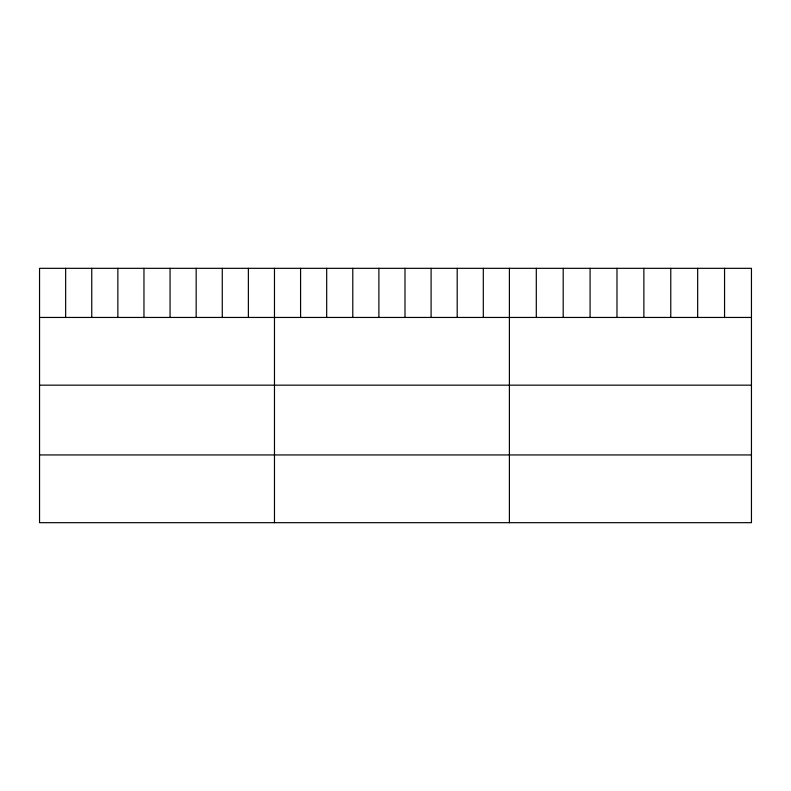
<?xml version="1.0" encoding="UTF-8"?>
<svg xmlns="http://www.w3.org/2000/svg" width="791" height="791" viewBox="0 0 791 791"><rect width="100%" height="100%" fill="white"/><g stroke="black" fill="none" stroke-linecap="round" stroke-linejoin="round"><path stroke-width="1.19" d="M751.45 317.448L751.45 522.673L39.55 522.673L39.55 268.327L751.45 268.327L751.45 317.448L39.55 317.448M39.55 385.168L751.45 385.168M39.55 454.944L751.45 454.944M724.556 268.327L724.556 317.448M697.662 268.327L697.662 317.448M670.768 268.327L670.768 317.448M643.874 268.327L643.874 317.448M616.98 268.327L616.98 317.448M590.086 268.327L590.086 317.448M563.192 268.327L563.192 317.448M536.298 268.327L536.298 317.448M509.404 268.327L509.404 522.673M483.301 268.327L483.301 317.448M457.198 268.327L457.198 317.448M431.095 268.327L431.095 317.448M404.992 268.327L404.992 317.448M378.889 268.327L378.889 317.448M352.786 268.327L352.786 317.448M326.683 268.327L326.683 317.448M300.58 268.327L300.58 317.448M274.477 268.327L274.477 522.673M248.374 268.327L248.374 317.448M222.271 268.327L222.271 317.448M196.168 268.327L196.168 317.448M170.065 268.327L170.065 317.448M143.962 268.327L143.962 317.448M117.859 268.327L117.859 317.448M91.756 268.327L91.756 317.448M65.653 268.327L65.653 317.448"/></g></svg>
